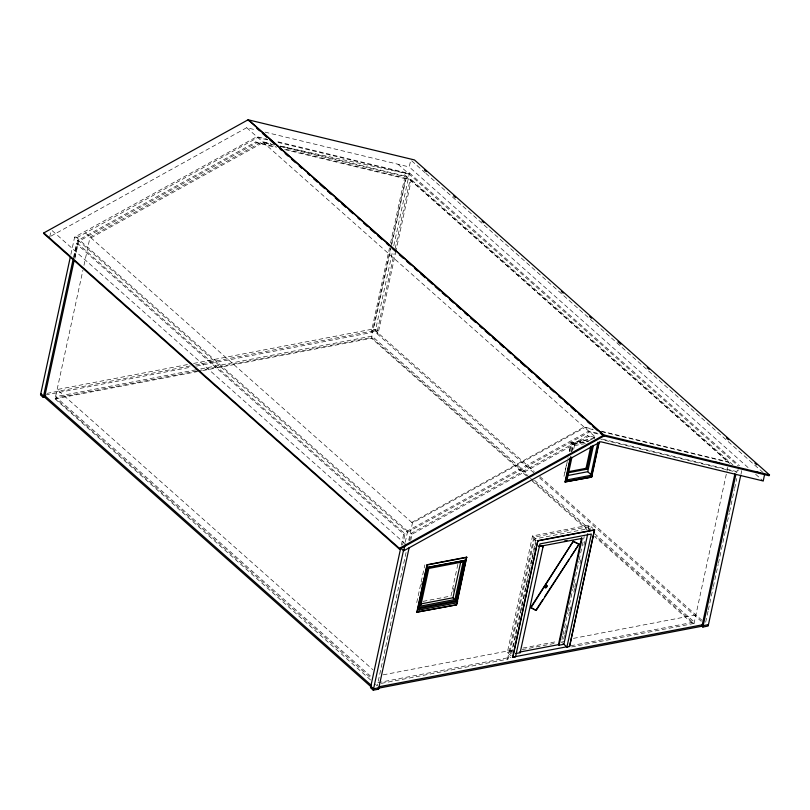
<?xml version="1.0" encoding="UTF-8"?>
<svg xmlns="http://www.w3.org/2000/svg" width="810" height="810" viewBox="0 0 810 810"><rect width="100%" height="100%" fill="white"/><g stroke="black" fill="none" stroke-linecap="round" stroke-linejoin="round"><path stroke-width="0.61" stroke-dasharray="4.05 3.04" d="M49.744 236.793L51 230.982M70.895 254.391L74.621 237.148L256.841 136.708L267.837 139.36M73.558 257.286L76.484 243.79L77.8 243.537L405.041 533.851L402.651 544.897M73.953 257.762L77.669 240.57L255.707 141.973L276.453 146.985M74.884 257.033L77.8 243.537M74.874 258.582L78.59 241.39L256.628 142.793L276.159 147.511M370.615 680.005L55.09 398.874L82.914 270.196M83.977 265.285L90.082 237.026L262.369 141.618L270.925 143.674M390.693 247.506L372.347 332.383L371.425 331.574L389.509 247.911M390.572 243L404.635 177.937L284.998 149.05M390.967 246.28L405.567 178.747L404.635 177.937L411.358 179.628L732.928 464.91M526.51 475.986L371.517 338.256L390.835 248.883M391.898 243.962L406.509 176.408L280.695 146.033M748.065 467.542L409.232 166.951L410.741 159.975M395.968 250.837L378.149 333.264L375.374 330.814L392.718 250.584M393.792 245.663L409.506 172.986L408.179 173.239L275.167 141.132M533.82 472.797L376.822 333.517L394.116 253.55M395.179 248.64L410.042 179.881L411.358 179.628L396.232 249.612M401.335 545.15L403.724 534.104L76.484 243.79M405.263 542.224L407.389 532.362L74.621 237.148M406.063 552.491L377.227 685.898L375.334 684.217M408.726 540.209L412.442 523.007L584.729 427.599L593.274 429.664M409.536 540.776L411.126 533.405L587.716 435.598L595.046 437.37M410.721 540.361L412.047 534.215L588.637 436.418L594.742 437.896M416.725 602.579L424.865 564.914M421.554 585.134L422.344 581.489M457.832 564.418L450.998 596.008L422.84 601.405M452.942 591.938L453.732 588.293M511.059 655.756L507.343 652.455L532.534 535.957L589.224 525.103L592.94 528.393M507.475 659.208L533.871 537.151L590.561 526.287L589.771 529.963M509.976 651.949L534.397 538.994L585.822 529.143M381.328 683.377L507.941 659.117L511.96 650.157L535.744 540.179M511.829 653.589L515.808 635.151M516.071 633.926L520.86 611.813M521.124 610.578L521.923 606.892M522.187 605.667L525.903 588.465M526.166 587.24L526.966 583.554M527.229 582.319L529.092 573.723M529.355 572.498L530.955 565.117M531.218 563.892L532.018 560.206M532.281 558.981L534.671 547.924M535.218 545.413L535.734 543.024M563.983 476.25L566.828 463.097M569.41 451.14L571.222 442.766L594.965 438.22M564.945 472.351L568.104 457.701M569.43 451.605L571.273 443.06L592.383 439.01M570.655 451.241L572.245 443.91L571.273 443.06M571.627 451.575L573.207 444.285L588.789 441.298M571.86 451.777L573.207 444.285M573.672 449.216L574.452 445.632L571.222 442.766M561.927 639.647L562.727 635.961M562.99 634.736L567.769 612.633M568.033 611.408L572.812 589.305M573.075 588.08L573.875 584.395M574.138 583.17L578.917 561.067M579.18 559.842L584.233 536.514M563.649 639.07L564.448 635.364M564.722 634.129L565.522 630.423M565.785 629.188L566.585 625.482M568.721 615.59L569.531 611.884M569.794 610.649L570.594 606.943M573.804 592.12L574.604 588.414M574.867 587.169L575.667 583.463M579.95 563.699L580.75 559.994M583.949 545.16L584.759 541.455M588.161 530.003L589.224 525.103M727.795 467.299L693.785 624.631L594.55 536.453M736.746 472.645L737.282 470.195L738.598 469.942L738.072 472.392M705.682 622.181L708.072 611.135M708.335 609.91L713.114 587.807M713.377 586.582L718.156 564.479M718.429 563.254L729.314 512.912M729.577 511.687L734.356 489.584M734.619 488.359L736.746 478.538M740.937 474.366L741.737 470.671M50.848 236.176L246.706 127.707L256.466 130.066M76.859 237.715L257.762 137.528L268.758 140.181M91.003 237.846L263.291 142.428L271.897 144.302M411.794 522.44L584.081 427.022L592.626 429.087M407.389 532.362L589.609 431.933L599.38 434.281M187.394 364.601L57.105 389.559L372.843 669.678M193.6 363.417L373.531 328.941L534.236 471.511M46.919 393.397L190.583 365.877M195.534 364.925L372.651 330.996L371.729 330.176L375.678 329.417L378.442 331.867L377.126 332.12M371.425 331.574L375.374 330.814M45.38 395.027L191.524 367.031M196.476 366.079L372.347 332.383M376.822 333.517L378.149 333.264M195.777 369.846L55.566 396.708L370.352 675.986M200.738 368.894L371.982 336.089L527.958 474.468M196.719 371.01L55.262 398.105L371 678.223M197.964 370.767L371.679 337.486L529.548 477.546M55.09 398.874L197.792 371.537M202.753 370.585L371.517 338.256M572.245 443.91L592.11 440.103M573.429 444.487L587.827 441.733M574.452 445.632L586.318 443.364M406.468 531.552L588.688 431.112L599.673 433.765M403.724 534.104L405.041 533.851M383.171 674.831L511.96 650.157M522.987 648.051L557.26 641.479M573.439 638.381L695.881 614.922M507.343 652.455L512.426 651.483M522.227 649.6L555.275 643.272M564.033 641.591L561.401 642.097L563.244 643.737M377.916 682.698L511.049 657.183M570.655 645.772L694.342 622.07L595.077 534.013M571.597 646.927L694.038 623.467L595.725 536.25M280.503 146.165L409.101 174.059L276.089 141.952M265.012 132.131L409.232 166.951M263.291 142.428L274.286 145.081M280.392 146.559L407.43 177.228M284.705 149.577L405.567 178.747M601.182 431.153L728.21 461.811M601.83 431.72L728.858 462.388L401.902 172.317M602.367 439.142L735.46 471.268L736.381 472.078L600.848 439.364M411.693 160.815L424.946 172.57M425.888 173.411L763.769 473.161M755.639 474.265L763.212 480.978M409.506 172.986L739.459 465.709M398.044 164.248L738.143 465.963M410.042 179.881L729.719 463.482M246.706 127.707L596.059 437.653M587.716 435.598L588.637 436.418M255.707 141.973L256.628 142.793M539.905 476.543L703.424 621.594M539.5 477.839L701.227 621.31M534.58 480.34L590.348 529.821M530.499 478.376L588.161 529.538M532.18 481.029L586.987 529.73M532.534 535.957L536.25 539.258M534.397 538.994L536.25 540.635M85.475 232.946L412.442 523.007M411.126 533.405L412.047 534.215M75.938 236.895L408.706 532.109M77.669 240.57L78.59 241.39M52.194 230.658L405.223 543.844"/><path stroke-width="1.21" d="M70.359 256.851L40.5 394.966L43.264 397.426L44.58 397.173L371.82 687.487M43.264 397.426L73.295 258.522M44.58 397.173L74.085 260.719M400.798 547.601L370.504 687.741L373.268 690.191L378.543 689.178L409.121 547.732M373.268 690.191L403.663 549.615M400.879 548.299L403.714 550.82L404.97 545.008M416.846 612.178L427.093 564.742L466.651 557.169L456.627 604.807L416.846 612.178L456.627 604.807M417.069 612.38L427.093 564.742M427.812 567.284L419.296 607.946L418.335 609.464L419.023 610.082L457.255 602.751L457.559 601.354L456.212 600.868L464.96 560.409L427.812 567.284L419.064 607.743L419.985 608.553M419.023 610.082L419.327 608.685L418.638 608.067M454.967 599.521L420.684 606.093L428.824 568.428L463.107 561.856L454.967 599.521L452.982 597.77L460.86 561.31M456.901 601.486L455.979 600.666L464.727 560.206M456.394 604.604L466.651 557.169M566.929 647.008L591.351 534.053L539.936 543.905L515.514 656.859L512.649 657.153L537.83 540.665L594.52 529.801L569.562 646.501L566.929 647.008L563.244 643.737M512.872 657.366L537.83 540.665M515.778 653.559L520.141 652.718L543.277 545.737L538.903 546.578M599.289 441.865L591.675 477.1L565.056 481.95L570.311 457.65M565.289 482.152L570.807 456.637M567.901 479.733L566.554 479.236L566.251 480.634L566.939 481.251L592.009 476.452L592.312 475.055L590.956 474.569L597.942 442.28M567.213 479.115L571.86 457.589M566.939 481.251L567.243 479.854L566.554 479.236M592.029 445.976L587.017 469.162L586.055 468.312L590.804 446.34M591.644 475.176L587.736 471.703L593.416 445.399M591.705 475.683L598.803 442.878M587.756 533.78L563.861 644.284L559.082 645.195L558.465 644.649L581.56 537.799M559.082 645.195L582.177 538.346L539.258 546.456M569.562 646.501L594.52 529.801M740.674 475.602L708.142 626.029L702.878 627.041L701.956 626.221L734.923 473.718M702.878 627.041L735.844 474.538M764.711 474.002L763.212 480.978L600.676 441.744L403.714 550.82M603.673 434.889L603.227 435.719L769.044 475.743L769.5 474.923L414.447 159.935L248.629 119.9L603.673 434.889L769.5 474.923M530.651 607.5L573.227 541.303L579.029 544.168L536.179 610.456L530.651 607.5L536.179 610.456M530.955 607.773L573.227 541.303M535.876 610.193L542.73 599.714M544.786 596.565L569.44 558.839M570.807 556.743L579.029 544.168M43.861 232.895L248.062 119.809L603.602 435.233L603.754 436.155L399.553 549.251L44.013 233.827L43.861 232.895L399.401 548.319L399.553 549.251M399.401 548.319L603.602 435.233M568.671 471.643L586.055 468.312M568.387 472.736L587.017 469.162M567.547 475.571L587.736 471.703M567.243 479.854L592.312 475.055M565.056 481.95L591.675 477.1M538.063 540.867L594.753 530.003M427.326 564.945L466.884 557.371M428.044 567.486L464.96 560.409M421.149 603.865L452.982 597.77M419.064 607.743L455.979 600.666M419.327 608.685L457.559 601.354M558.465 644.649L519.463 652.121L520.141 652.718M512.649 657.153L569.339 646.299M379.161 686.728L702.25 624.834L703.171 625.644L708.446 624.642M378.847 687.781L373.572 688.794L370.808 686.343M701.956 626.221L377.622 688.358L378.543 689.178M538.63 545.91L541.09 545.444M564.388 541.039L566.949 540.564M638.847 443.617L642.512 444.498M662.064 449.226L665.729 450.107M688.946 455.716L692.611 456.597M715.837 462.206L719.503 463.087M756.165 471.936L759.831 472.817M573.521 541.566L579.332 544.442M424.389 169.968L426.273 171.649M453.661 195.939L455.544 197.62M481.99 221.079L483.874 222.75M561.31 291.448L563.193 293.119M589.639 316.578L591.523 318.249M617.959 341.709L620.794 344.22M647.241 367.679L649.124 369.35M726.56 438.048L728.443 439.719M754.89 463.178L756.773 464.859M256.709 128.274L259.565 130.815M262.379 133.306L267.138 137.528M269.892 139.998L274.651 144.19M279.44 148.443L281.333 150.123M285.12 153.485L287.965 156.006M291.61 159.266L295.529 162.719M299.163 165.969L302.039 168.49M307.841 173.634L309.734 175.314M313.51 178.676L317.297 182.027M319.94 184.397L324.699 188.588M327.493 191.099L329.417 192.78M329.609 192.942L331.492 194.623M335.279 197.984L339.066 201.346M341.911 203.857L345.698 207.218M349.211 210.367L353.028 213.729M358 218.133L359.893 219.814M363.68 223.175L367.467 226.537M370.302 229.048L375.03 233.25M377.541 235.497L382.3 239.689M386.39 243.324L389.235 245.845M392.07 248.366L395.857 251.718M399.3 254.775L403.076 258.127M406.812 261.468L410.63 264.829M414.781 268.515L417.626 271.036M420.461 273.557L425.199 277.749M427.619 279.906L432.348 284.097M435.142 286.598L439.901 290.8M442.23 292.866L446.016 296.227M449.803 299.578L453.59 302.94M456.86 305.866L460.677 309.228M464.413 312.569L467.785 315.535M470.62 318.057L475.359 322.248M479.52 325.974L482.395 328.495M485.19 330.996L489.949 335.198M492.743 337.699L496.176 340.726M499.962 344.088L503.749 347.439M507.85 351.105L510.725 353.626M514.461 356.967L518.279 360.328M520.789 362.556L525.518 366.758M528.363 369.269L532.443 372.894M536.179 376.235L539.997 379.596M542.791 382.097L547.55 386.299M550.122 388.587L553.908 391.939M558.849 396.343L560.773 398.024M564.509 401.365L568.326 404.727M571.121 407.227L575.88 411.429M578.522 413.778L583.251 417.97M587.21 421.483L590.044 423.994M592.869 426.505L597.598 430.697M600.291 433.087L603.754 436.155M591.32 475.834L592.009 476.452M542.315 546.456L542.994 547.054M456.567 602.144L457.255 602.751M371.183 685.25L44.884 395.776L43.568 396.029L40.804 393.579M248.062 119.809L248.204 120.68M546.436 585.174A1.407 0.921 -48.4 0 1 546.254 587.017A1.407 0.921 -48.4 0 1 544.533 587.108A1.407 0.921 -48.4 0 1 545.596 585.225M545.991 587.696A1.407 0.921 -48.4 0 0 546.932 585.59A1.407 0.921 -48.4 0 0 544.917 586.491A1.407 0.921 -48.4 0 0 545.991 587.696"/></g></svg>
